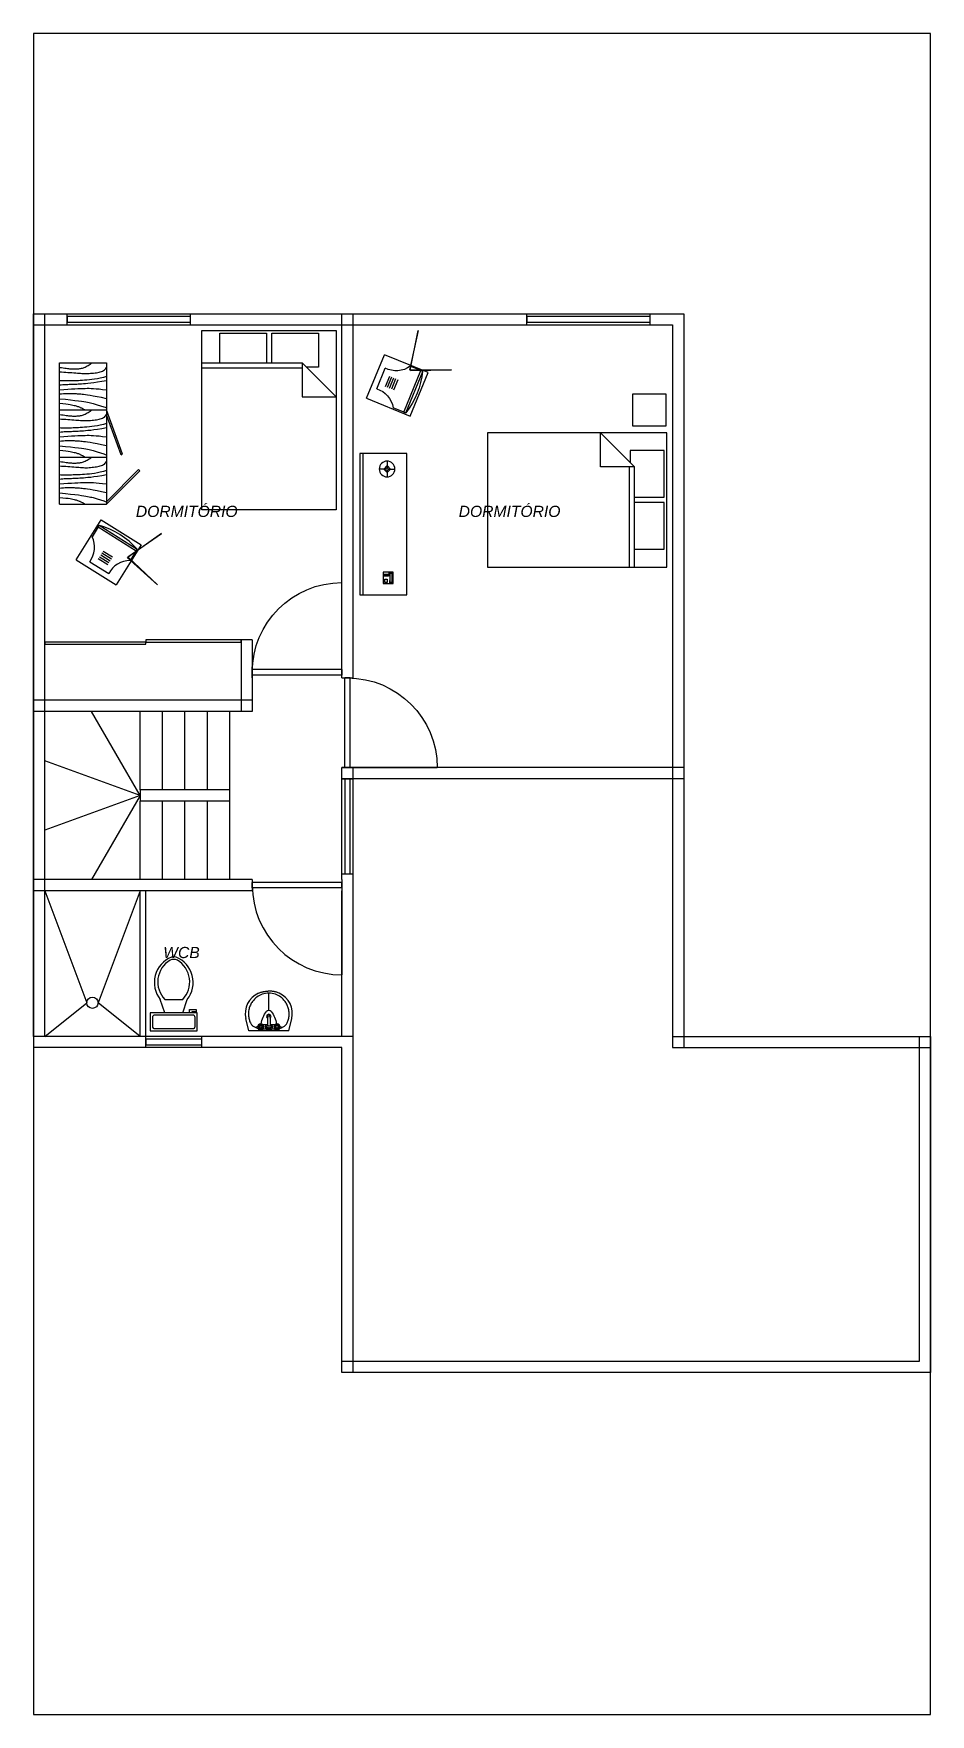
# Model space of a CAD drawing. Header units: millimetres. Extents: x 14669 to 29415, y 2716 to 7684.
# Drawn here: x 14669 to 15469, y 2770 to 4270 of the extents above; entities that cross this region are included whole.
import ezdxf

# ---------------------------------------------------------------- set-up
doc = ezdxf.new("R2010")
doc.units = ezdxf.units.MM
for name, color, linetype in [('escaleras', 2, 'Continuous'), ('linderos', 2, 'Continuous'), ('muebles', 1, 'Continuous'), ('muros_carga', 3, 'Continuous'), ('puertas', 2, 'Continuous'), ('ventanas', 1, 'Continuous')]:
    doc.layers.add(name, color=color, linetype=linetype)
doc.styles.add('CUADRO1', font='ariali.ttf', dxfattribs={"height": 1})

# ---------------------------------------------------------------- blocks, each defined once
blk = doc.blocks.new('tele 20 inch')
at = {"layer": 'muebles'}
for p, q in [((3994.9, 1810.9), (4034.9, 1810.9)), ((3994.9, 1809.1), (3994.9, 1810.9)), ((3994.9, 1809.1), (4034.9, 1809.1)), ((3994.9, 1809.1), (3994.9, 1798.8)), ((4034.9, 1809.1), (4034.9, 1810.9)), ((4034.9, 1809.1), (4034.9, 1798.8)), ((4009.9, 1793.2), (4019.9, 1793.2)), ((4009.9, 1791.2), (4019.9, 1791.2)), ((4009.9, 1789.2), (4019.9, 1789.2)), ((4009.9, 1787.2), (4019.9, 1787.2)), ((4009.9, 1785.2), (4019.9, 1785.2)), ((4004.9, 1778.8), (4024.9, 1778.8))]:
    blk.add_line(p, q, dxfattribs=at)
for centre, radius, start, end in [((4014.9, 1740.8), 72.8, 74.0627, 105.9373), ((3983.5, 1780.6), 21.5, 355.1668, 57.9633), ((4046.3, 1780.6), 21.5, 122.0367, 184.8332)]:
    blk.add_arc(centre, radius, start, end, dxfattribs=at)
blk = doc.blocks.new('Bed - Queen')
at = {"linetype": 'Continuous'}
for p, q in [((0, -80.00003), (0, 0)), ((0, 0), (59.99999, 0)), ((59.99999, 0), (59.99999, -80.00003)), ((7.99999, -1.2), (28.79998, -1.2)), ((7.99999, -14.4), (7.99999, -1.2)), ((28.79998, -1.2), (28.79998, -14.4)), ((31.19999, -1.2), (51.99999, -1.2)), ((31.19999, -14.4), (31.19999, -1.2)), ((51.99999, -1.2), (51.99999, -16.4)), ((0, -14.4), (44.8, -14.4)), ((59.99999, -29.6), (44.8, -14.4)), ((44.8, -14.4), (44.8, -29.6)), ((44.8, -16.8), (0, -16.8)), ((51.99999, -16.4), (46.79936, -16.4)), ((44.8, -29.6), (59.99999, -29.6)), ((59.99999, -80.00003), (0, -80.00003))]:
    blk.add_line(p, q, dxfattribs=at)
blk = doc.blocks.new('puerta 80 cm')
at = {"layer": 'puertas'}
for p, q in [((4020.7, 1310.2), (4020.7, 1390.2)), ((4020.7, 1312.7), (4100.7, 1312.7)), ((4020.7, 1312.7), (4020.7, 1307.7)), ((4020.7, 1307.7), (4100.7, 1307.7)), ((4100.7, 1312.7), (4100.7, 1307.7))]:
    blk.add_line(p, q, dxfattribs=at)
blk.add_arc((4020.7, 1310.2), 80, 0, 90, dxfattribs=at)
at = {"layer": 'ventanas'}
for p, q in [((4020.7, 1305.2), (4020.7, 1315.2)), ((4100.7, 1305.2), (4100.7, 1315.2))]:
    blk.add_line(p, q, dxfattribs=at)
blk = doc.blocks.new('Toilet - top')
for p, q in [((9.5, -6), (9.5, -2)), ((-10, -8.5), (-8, -8.5)), ((-10, -9.5), (-10, -8.5)), ((-7, -9.5), (-10, -9.5)), ((-8, -8.5), (-8, -8)), ((-7, -8), (-7, -9.5)), ((-4, -8), (-6, -14)), ((4, -14), (-4, -14)), ((4, -8), (6, -14))]:
    blk.add_line(p, q)
blk.add_lwpolyline([(10.5, -8), (10.5, 0), (-10.5, 0), (-10.5, -8)], close=True)
for points in [[(-9.5, -2), (-9.5, -6)], [(8.5, -1), (-8.5, -1)], [(-8.5, -7), (8.5, -7)]]:
    blk.add_lwpolyline(points)
for centre, radius, start, end in [((-8.62, -1.88), 0.884, 81.8699, 188.1301), ((-8.62, -6.12), 0.884, 171.8699, 278.1301), ((8.62, -1.88), 0.884, 351.8699, 98.1301), ((8.62, -6.12), 0.884, 261.8699, 8.1301), ((3.52, -21.58), 12.17, 141.46911, 247.97143), ((4.2, -21.82), 11.33, 136.36773, 238.94682), ((-3.52, -21.58), 12.17, 292.02843, 38.53071), ((-4.2, -21.82), 11.33, 301.05301, 43.63209), ((0, -27.88), 4, 245.73182, 294.26817), ((0, -29), 4, 254.86053, 285.13947)]:
    blk.add_arc(centre, radius, start, end)
blk = doc.blocks.new('Faucet - Bathroom top')
for p, q in [((-4.107, 0.125), (-4.375, 0.125)), ((-3.75, 0.4788), (-3.75, 0.75)), ((-3.5, 0.482), (-3.5, 0.75)), ((-3.1461, 0.125), (-2.875, 0.125)), ((3.143, 0.125), (2.875, 0.125)), ((3.5, 0.4788), (3.5, 0.75)), ((3.75, 0.482), (3.75, 0.75)), ((4.1039, 0.125), (4.375, 0.125)), ((-4.1039, -0.125), (-4.375, -0.125)), ((-3.75, -0.4821), (-3.75, -0.75)), ((-3.5, -0.4789), (-3.5, -0.75)), ((-3.143, -0.125), (-2.875, -0.125)), ((-0.5, -0.8639), (-0.5, -4.5)), ((0.5, -4.5), (0.5, -0.8631)), ((3.1461, -0.125), (2.875, -0.125)), ((3.5, -0.4821), (3.5, -0.75)), ((3.75, -0.4789), (3.75, -0.75)), ((4.107, -0.125), (4.375, -0.125))]:
    blk.add_line(p, q)
for centre, radius in [((-3.625, 0), 1.375), ((-4.625, 0), 0.2795), ((-3.625, 0), 0.5), ((-3.625, 1), 0.2795), ((-2.625, 0), 0.2795), ((0, 0), 0.5), ((3.625, 0), 1.375), ((2.625, 0), 0.2795), ((3.625, 0), 0.5), ((3.625, 1), 0.2795), ((4.625, 0), 0.2795), ((-3.625, -1), 0.2795), ((3.625, -1), 0.2795)]:
    blk.add_circle(centre, radius)
for centre, radius, start, end in [((-3.625, 0), 1, 105.2407, 164.2093), ((-3.625, 0), 1, 16.44125, 74.07887), ((0, 0), 1.5, 289.6514, 250.3603), ((0, 0), 1, 300.3431, 239.7554), ((3.625, 0), 1, 106.12, 164.0884), ((3.625, 0), 1, 16.23422, 73.90469), ((-3.625, 0), 1, 196.2342, 253.9047), ((-3.625, 0), 1, 286.12, 344.0884), ((0, -4.5), 0.5, 180, 0), ((3.625, 0), 1, 196.4413, 254.0789), ((3.625, 0), 1, 285.2407, 344.2093)]:
    blk.add_arc(centre, radius, start, end)
blk = doc.blocks.new('Lavabo 35 x 35 cm')
at = {"layer": 'muebles'}
for p, q in [((4127.7, 1458.9), (4125.1, 1469.8)), ((4163.4, 1458.9), (4127.7, 1458.9)), ((4135.6, 1462.9), (4133.6, 1461.9)), ((4155.5, 1462.9), (4157.4, 1461.9)), ((4163.4, 1458.9), (4166, 1469.8))]:
    blk.add_line(p, q, dxfattribs=at)
for points in [[(4134.8, 1488.9), (4134, 1488.3), (4133.3, 1487.7), (4132.7, 1487.1), (4132.7, 1487.1), (4132.1, 1486.4), (4131.5, 1485.7), (4130.9, 1485), (4130.4, 1484.2), (4129.9, 1483.5), (4129.5, 1482.7), (4129.1, 1481.9), (4128.7, 1481), (4128.7, 1481), (4128.4, 1480.2), (4128.1, 1479.3), (4127.9, 1478.4), (4127.7, 1477.5), (4127.5, 1476.6), (4127.4, 1475.6), (4127.4, 1474.7), (4127.4, 1473.8), (4127.4, 1473.8), (4127.4, 1472.8), (4127.5, 1471.9), (4127.6, 1471), (4127.7, 1470.1), (4127.9, 1469.2), (4128.2, 1468.3), (4128.4, 1467.5), (4128.7, 1466.8), (4128.7, 1466.8), (4129.1, 1466.1), (4129.4, 1465.5), (4129.8, 1464.9), (4130.2, 1464.4), (4130.6, 1463.9), (4131.1, 1463.4), (4131.6, 1463), (4132.1, 1462.7), (4132.1, 1462.7), (4132.7, 1462.4), (4133.2, 1462.1), (4133.8, 1461.8), (4134.4, 1461.6), (4135, 1461.4), (4135.5, 1461.3), (4135.8, 1461.2)], [(4136.4, 1492.6), (4137.2, 1492.9), (4137.9, 1493.1), (4138.5, 1493.3), (4139, 1493.5), (4139.5, 1493.6), (4140, 1493.7), (4140.4, 1493.8), (4140.8, 1493.9), (4141.3, 1494), (4141.7, 1494), (4142.2, 1494.1), (4142.7, 1494.2), (4143.3, 1494.2), (4144, 1494.3), (4144.7, 1494.4), (4145.5, 1494.5)], [(4154.6, 1492.6), (4153.9, 1492.9), (4153.2, 1493.1), (4152.6, 1493.3), (4152, 1493.5), (4151.5, 1493.6), (4151.1, 1493.7), (4150.6, 1493.8), (4150.2, 1493.9), (4149.8, 1494), (4149.3, 1494), (4148.8, 1494.1), (4148.3, 1494.2), (4147.7, 1494.2), (4147.1, 1494.3), (4146.3, 1494.4), (4145.5, 1494.5)], [(4145.5, 1477.1), (4145.5, 1481.9), (4145.5, 1486.8), (4145.5, 1492.6)], [(4155.3, 1461.2), (4155.4, 1461.3), (4156, 1461.4), (4156.7, 1461.6), (4157.2, 1461.8), (4157.8, 1462.1), (4158.4, 1462.4), (4158.9, 1462.7), (4158.9, 1462.7), (4159.4, 1463), (4159.9, 1463.4), (4160.4, 1463.9), (4160.8, 1464.4), (4161.2, 1464.9), (4161.6, 1465.5), (4162, 1466.1), (4162.3, 1466.8), (4162.3, 1466.8), (4162.6, 1467.5), (4162.9, 1468.3), (4163.1, 1469.2), (4163.3, 1470.1), (4163.5, 1471), (4163.6, 1471.9), (4163.6, 1472.8), (4163.7, 1473.8), (4163.7, 1473.8), (4163.7, 1474.7), (4163.6, 1475.6), (4163.5, 1476.6), (4163.3, 1477.5), (4163.1, 1478.4), (4162.9, 1479.3), (4162.6, 1480.2), (4162.3, 1481), (4162.3, 1481), (4161.9, 1481.9), (4161.5, 1482.7), (4161.1, 1483.5), (4160.6, 1484.2), (4160.1, 1485), (4159.6, 1485.7), (4159, 1486.4), (4158.4, 1487.1), (4158.4, 1487.1), (4157.7, 1487.7), (4157, 1488.3), (4156.3, 1488.9)], [(4143.3, 1464.3), (4140.3, 1464.3)], [(4140.6, 1460.8), (4140.9, 1460.8), (4140.9, 1460.8), (4141.4, 1460.8), (4142, 1460.8), (4142.6, 1460.8), (4143, 1460.8)], [(4150.9, 1464.3), (4147.9, 1464.3)], [(4148.1, 1460.8), (4148.5, 1460.8), (4149, 1460.8), (4149.5, 1460.8), (4149.5, 1460.8), (4150.1, 1460.8), (4150.6, 1460.8)]]:
    blk.add_lwpolyline(points, dxfattribs=at)
for points in [[(4156.3, 1488.9, 0.090524), (4151.4, 1491.6, 0.082757), (4145.5, 1492.6, 0.082757), (4139.6, 1491.6, 0.090524), (4134.8, 1488.9)], [(4138.6, 1465.1, -0.050926), (4138.7, 1465.3, -0.133789), (4143.5, 1476.1)], [(4147.6, 1476.1, -0.133789), (4152.4, 1465.3, -0.05536), (4152.4, 1465.1, -0.05536)]]:
    blk.add_lwpolyline(points, format="xyb", dxfattribs=at)
for centre, radius, start, end in [((4144.3, 1474.4), 19.8, 113.6006, 193.5007), ((4146.7, 1474.4), 19.8, 346.4993, 66.3994), ((4145.5, 1474.4), 2.62, 39.2954, 140.7046), ((4145.5, 1471.7), 1.96, 302.5277, 241.1634), ((4145.5, 1471.7), 1.37, 320.1882, 226.5034)]:
    blk.add_arc(centre, radius, start, end, dxfattribs=at)
at = {"layer": 'muebles', "xscale": -2, "yscale": 2, "zscale": 2, "rotation": 180}
blk.add_blockref('Faucet - Bathroom top', (4145.6, 1462.4), dxfattribs=at)
blk = doc.blocks.new('Phone - Desk')
at = {"linetype": 'Continuous'}
for p, q in [((-4.5, -5), (-4.5, 5)), ((-4.5, 5), (4.5, 5)), ((-4, 4.5), (-4, 2)), ((-4, 2), (-3.25, 2)), ((-3.75, 4.5), (-3.75, 2.25)), ((-1.25, 4.5), (-3.75, 4.5)), ((-3.75, 2.25), (-3.25, 2.25)), ((-3.25, 4), (-3.25, -4)), ((-3.25, 4), (-1.75, 4)), ((-1.75, -4), (-1.75, 4)), ((-1.75, 2.25), (-1.25, 2.25)), ((-1.75, 2), (-1, 2)), ((-1.25, 2.25), (-1.25, 4.5)), ((-1, 2), (-1, 4.5)), ((4, 3.5), (-0.5, 3.5)), ((-0.5, 3.5), (-0.5, 1.5)), ((-0.5, 2.5), (4, 2.5)), ((-0.5, 1.5), (4, 1.5)), ((4, 1.5), (4, 3.5)), ((4.5, 5), (4.5, -5)), ((4.5, -5), (-4.5, -5)), ((-3.75, -2.25), (-3.25, -2.25)), ((-3.75, -4.5), (-3.75, -2.25)), ((-1.25, -4.5), (-3.75, -4.5)), ((-3.25, -4), (-1.75, -4)), ((-1.75, -2.25), (-1.25, -2.25)), ((-1.25, -2.25), (-1.25, -4.5)), ((2.75, -1), (0.75, -1)), ((0.75, -1), (0.75, -4)), ((0.75, -4), (2.75, -4)), ((2.75, -4), (2.75, -1))]:
    blk.add_line(p, q, dxfattribs=at)
blk = doc.blocks.new('ventana 110 cm planta')
at = {"layer": 'ventanas'}
for p, q in [((4008.1, 1900.8), (4008.1, 1910.8)), ((4118.1, 1900.8), (4118.1, 1910.8))]:
    blk.add_line(p, q, dxfattribs=at)
blk.add_lwpolyline([(4008.1, 1903.3), (4118.1, 1903.3), (4118.1, 1908.3), (4008.1, 1908.3)], close=True, dxfattribs=at)
blk = doc.blocks.new('ropero')
at = {"layer": 'muebles', "linetype": 'Continuous'}
for p, q in [((3979.7, 1950.2), (4021.7, 1950.2)), ((3979.7, 1908.2), (4021.7, 1908.2)), ((3979.7, 1866.2), (4021.7, 1866.2))]:
    blk.add_line(p, q, dxfattribs=at)
at = {"layer": 'muebles'}
for p, q in [((4036, 1910.7), (4021.7, 1950.2)), ((4034.6, 1910.2), (4021.7, 1945.8)), ((4034.6, 1910.2), (4036, 1910.7)), ((4021.7, 1868.3), (4050.3, 1897)), ((4021.7, 1866.2), (4051.4, 1895.9)), ((4050.3, 1897), (4051.4, 1895.9))]:
    blk.add_line(p, q, dxfattribs=at)
at = {"layer": 'muebles', "linetype": 'Continuous'}
for points in [[(3979.7, 1950.2), (3979.7, 1992.2), (4021.7, 1992.2), (4021.7, 1950.2)], [(3979.7, 1988.2), (3981.4, 1988), (3982.9, 1987.8), (3984.3, 1987.6), (3985.6, 1987.4), (3986.7, 1987.3), (3987.7, 1987.1), (3988.7, 1987), (3989.6, 1986.9), (3990.5, 1986.9), (3991.3, 1986.8), (3992.2, 1986.8), (3993, 1986.8), (3993.8, 1986.8), (3994.6, 1986.8), (3995.3, 1986.9), (3996.1, 1986.9), (3996.9, 1987), (3997.7, 1987.1), (3998.5, 1987.2), (3999.3, 1987.4), (4000.1, 1987.6), (4001, 1987.9), (4001.8, 1988.2), (4002.7, 1988.5), (4003.6, 1989), (4004.5, 1989.5), (4005.3, 1990), (4006.2, 1990.5), (4006.9, 1991), (4007.6, 1991.4), (4008.2, 1991.9), (4008.6, 1992.2)], [(3979.7, 1984.2), (3981.5, 1984.1), (3983.4, 1984), (3985.2, 1983.9), (3987.1, 1983.7), (3988.9, 1983.6), (3990.7, 1983.5), (3992.4, 1983.3), (3994.1, 1983.2), (3995.6, 1983.1), (3997, 1983), (3998.4, 1982.9), (3999.7, 1982.8), (4001, 1982.8), (4002.2, 1982.7), (4003.5, 1982.7), (4004.8, 1982.7), (4006.1, 1982.8), (4007.4, 1982.9), (4008.7, 1983), (4010.1, 1983.1), (4011.4, 1983.3), (4012.6, 1983.4), (4013.9, 1983.7), (4015, 1983.9), (4016.1, 1984.2), (4017.1, 1984.6), (4018.1, 1984.9), (4019, 1985.4), (4019.7, 1985.9), (4020.5, 1986.6), (4021.1, 1987.3), (4021.7, 1988.2)], [(4021.7, 1980.2), (4018.9, 1979.3), (4016.1, 1978.6), (4013.5, 1978.1), (4011, 1977.6), (4008.6, 1977.3), (4006.3, 1977), (4004.1, 1976.8), (4002, 1976.7), (4000.1, 1976.5), (3998.2, 1976.4), (3996.5, 1976.3), (3994.9, 1976.3), (3993.3, 1976.2), (3991.9, 1976.2), (3990.5, 1976.1), (3989.1, 1976.1), (3987.9, 1976.1), (3986.6, 1976.1), (3985.5, 1976.1), (3984.3, 1976.1), (3983.1, 1976.1), (3982, 1976.1), (3980.9, 1976.1), (3979.7, 1976.2)], [(4021.7, 1976.2), (4017.4, 1975.5), (4013.6, 1974.9), (4010.3, 1974.4), (4007.5, 1974), (4005.1, 1973.8), (4002.9, 1973.6), (4001.1, 1973.4), (3999.4, 1973.3), (3997.9, 1973.2), (3996.4, 1973.1), (3995.1, 1973), (3993.8, 1973), (3992.7, 1972.9), (3991.5, 1972.9), (3990.4, 1972.8), (3989.3, 1972.8), (3988.3, 1972.8), (3987.2, 1972.7), (3986.1, 1972.7), (3984.9, 1972.6), (3983.7, 1972.6), (3982.5, 1972.5), (3981.1, 1972.4), (3979.7, 1972.2)], [(3979.7, 1968.2), (3983.6, 1968.5), (3987.2, 1968.8), (3990.4, 1969), (3993.3, 1969.2), (3995.9, 1969.3), (3998.3, 1969.4), (4000.5, 1969.5), (4002.5, 1969.5), (4004.4, 1969.6), (4006.2, 1969.6), (4008, 1969.5), (4010.1, 1969.4), (4012.4, 1969.2), (4015, 1969), (4018.1, 1968.6), (4021.7, 1968.2)], [(4021.7, 1960.2), (4017.1, 1961.2), (4013.2, 1962), (4009.8, 1962.6), (4007, 1963.1), (4004.7, 1963.5), (4002.8, 1963.7), (4001.1, 1963.9), (3999.8, 1964.1), (3998.6, 1964.2), (3997.6, 1964.3), (3996.6, 1964.4), (3995.7, 1964.4), (3994.9, 1964.5), (3994, 1964.5), (3993, 1964.6), (3991.9, 1964.6), (3990.7, 1964.6), (3989.4, 1964.6), (3987.9, 1964.6), (3986.4, 1964.6), (3984.8, 1964.6), (3983.1, 1964.5), (3981.4, 1964.4), (3979.7, 1964.2)], [(3979.7, 1960.2), (3985.1, 1959.7), (3989.6, 1959.2), (3993.4, 1958.7), (3996.6, 1958.4), (3999.2, 1958), (4001.3, 1957.7), (4003.1, 1957.4), (4004.7, 1957.1), (4006.1, 1956.8), (4007.3, 1956.5), (4008.5, 1956.3), (4009.6, 1956), (4010.6, 1955.7), (4011.5, 1955.5), (4012.5, 1955.2), (4013.4, 1954.9), (4014.3, 1954.6), (4015.3, 1954.3), (4016.2, 1954), (4017.2, 1953.7), (4018.2, 1953.3), (4019.3, 1953), (4020.5, 1952.6), (4021.7, 1952.2)], [(3979.7, 1956.2), (3982.7, 1955.9), (3985.2, 1955.6), (3987.3, 1955.4), (3989.1, 1955.1), (3990.5, 1954.8), (3991.7, 1954.6), (3992.7, 1954.3), (3993.6, 1954.1), (3994.4, 1953.9), (3995.1, 1953.6), (3995.8, 1953.4), (3996.5, 1953.2), (3997.1, 1952.9), (3997.7, 1952.7), (3998.2, 1952.5), (3998.8, 1952.2), (3999.3, 1952), (3999.8, 1951.7), (4000.3, 1951.5), (4000.7, 1951.2), (4001.2, 1951), (4001.6, 1950.7), (4001.9, 1950.5), (4002.3, 1950.2)], [(3979.7, 1908.2), (3979.7, 1950.2), (4021.7, 1950.2), (4021.7, 1908.2)], [(3979.7, 1946.2), (3981.4, 1946), (3982.9, 1945.8), (3984.3, 1945.6), (3985.6, 1945.4), (3986.7, 1945.3), (3987.7, 1945.1), (3988.7, 1945), (3989.6, 1944.9), (3990.5, 1944.9), (3991.3, 1944.8), (3992.2, 1944.8), (3993, 1944.8), (3993.8, 1944.8), (3994.6, 1944.8), (3995.3, 1944.9), (3996.1, 1944.9), (3996.9, 1945), (3997.7, 1945.1), (3998.5, 1945.2), (3999.3, 1945.4), (4000.1, 1945.6), (4001, 1945.9), (4001.8, 1946.2), (4002.7, 1946.5), (4003.6, 1947), (4004.5, 1947.5), (4005.3, 1948), (4006.2, 1948.5), (4006.9, 1949), (4007.6, 1949.4), (4008.2, 1949.9), (4008.6, 1950.2)], [(3979.7, 1942.2), (3981.5, 1942.1), (3983.4, 1942), (3985.2, 1941.9), (3987.1, 1941.7), (3988.9, 1941.6), (3990.7, 1941.5), (3992.4, 1941.3), (3994.1, 1941.2), (3995.6, 1941.1), (3997, 1941), (3998.4, 1940.9), (3999.7, 1940.8), (4001, 1940.8), (4002.2, 1940.7), (4003.5, 1940.7), (4004.8, 1940.7), (4006.1, 1940.8), (4007.4, 1940.9), (4008.7, 1941), (4010.1, 1941.1), (4011.4, 1941.3), (4012.6, 1941.4), (4013.9, 1941.7), (4015, 1941.9), (4016.1, 1942.2), (4017.1, 1942.6), (4018.1, 1942.9), (4019, 1943.4), (4019.7, 1943.9), (4020.5, 1944.6), (4021.1, 1945.3), (4021.7, 1946.2)], [(4021.7, 1938.2), (4018.9, 1937.3), (4016.1, 1936.6), (4013.5, 1936.1), (4011, 1935.6), (4008.6, 1935.3), (4006.3, 1935), (4004.1, 1934.8), (4002, 1934.7), (4000.1, 1934.5), (3998.2, 1934.4), (3996.5, 1934.3), (3994.9, 1934.3), (3993.3, 1934.2), (3991.9, 1934.2), (3990.5, 1934.1), (3989.1, 1934.1), (3987.9, 1934.1), (3986.6, 1934.1), (3985.5, 1934.1), (3984.3, 1934.1), (3983.1, 1934.1), (3982, 1934.1), (3980.9, 1934.1), (3979.7, 1934.2)], [(4021.7, 1934.2), (4017.4, 1933.5), (4013.6, 1932.9), (4010.3, 1932.4), (4007.5, 1932), (4005.1, 1931.8), (4002.9, 1931.6), (4001.1, 1931.4), (3999.4, 1931.3), (3997.9, 1931.2), (3996.4, 1931.1), (3995.1, 1931), (3993.8, 1931), (3992.7, 1930.9), (3991.5, 1930.9), (3990.4, 1930.8), (3989.3, 1930.8), (3988.3, 1930.8), (3987.2, 1930.7), (3986.1, 1930.7), (3984.9, 1930.6), (3983.7, 1930.6), (3982.5, 1930.5), (3981.1, 1930.4), (3979.7, 1930.2)], [(3979.7, 1926.2), (3983.6, 1926.5), (3987.2, 1926.8), (3990.4, 1927), (3993.3, 1927.2), (3995.9, 1927.3), (3998.3, 1927.4), (4000.5, 1927.5), (4002.5, 1927.5), (4004.4, 1927.6), (4006.2, 1927.6), (4008, 1927.5), (4010.1, 1927.4), (4012.4, 1927.2), (4015, 1927), (4018.1, 1926.6), (4021.7, 1926.2)], [(4021.7, 1918.2), (4017.1, 1919.2), (4013.2, 1920), (4009.8, 1920.6), (4007, 1921.1), (4004.7, 1921.5), (4002.8, 1921.7), (4001.1, 1921.9), (3999.8, 1922.1), (3998.6, 1922.2), (3997.6, 1922.3), (3996.6, 1922.4), (3995.7, 1922.4), (3994.9, 1922.5), (3994, 1922.5), (3993, 1922.6), (3991.9, 1922.6), (3990.7, 1922.6), (3989.4, 1922.6), (3987.9, 1922.6), (3986.4, 1922.6), (3984.8, 1922.6), (3983.1, 1922.5), (3981.4, 1922.4), (3979.7, 1922.2)], [(3979.7, 1918.2), (3985.1, 1917.7), (3989.6, 1917.2), (3993.4, 1916.7), (3996.6, 1916.4), (3999.2, 1916), (4001.3, 1915.7), (4003.1, 1915.4), (4004.7, 1915.1), (4006.1, 1914.8), (4007.3, 1914.5), (4008.5, 1914.3), (4009.6, 1914), (4010.6, 1913.7), (4011.5, 1913.5), (4012.5, 1913.2), (4013.4, 1912.9), (4014.3, 1912.6), (4015.3, 1912.3), (4016.2, 1912), (4017.2, 1911.7), (4018.2, 1911.3), (4019.3, 1911), (4020.5, 1910.6), (4021.7, 1910.2)], [(3979.7, 1914.2), (3982.7, 1913.9), (3985.2, 1913.6), (3987.3, 1913.4), (3989.1, 1913.1), (3990.5, 1912.8), (3991.7, 1912.6), (3992.7, 1912.3), (3993.6, 1912.1), (3994.4, 1911.9), (3995.1, 1911.6), (3995.8, 1911.4), (3996.5, 1911.2), (3997.1, 1910.9), (3997.7, 1910.7), (3998.2, 1910.5), (3998.8, 1910.2), (3999.3, 1910), (3999.8, 1909.7), (4000.3, 1909.5), (4000.7, 1909.2), (4001.2, 1909), (4001.6, 1908.7), (4001.9, 1908.5), (4002.3, 1908.2)], [(3979.7, 1866.2), (3979.7, 1908.2), (4021.7, 1908.2), (4021.7, 1866.2)], [(3979.7, 1904.2), (3981.4, 1904), (3982.9, 1903.8), (3984.3, 1903.6), (3985.6, 1903.4), (3986.7, 1903.3), (3987.7, 1903.1), (3988.7, 1903), (3989.6, 1902.9), (3990.5, 1902.9), (3991.3, 1902.8), (3992.2, 1902.8), (3993, 1902.8), (3993.8, 1902.8), (3994.6, 1902.8), (3995.3, 1902.9), (3996.1, 1902.9), (3996.9, 1903), (3997.7, 1903.1), (3998.5, 1903.2), (3999.3, 1903.4), (4000.1, 1903.6), (4001, 1903.9), (4001.8, 1904.2), (4002.7, 1904.5), (4003.6, 1905), (4004.5, 1905.5), (4005.3, 1906), (4006.2, 1906.5), (4006.9, 1907), (4007.6, 1907.4), (4008.2, 1907.9), (4008.6, 1908.2)], [(3979.7, 1900.2), (3981.5, 1900.1), (3983.4, 1900), (3985.2, 1899.9), (3987.1, 1899.7), (3988.9, 1899.6), (3990.7, 1899.5), (3992.4, 1899.3), (3994.1, 1899.2), (3995.6, 1899.1), (3997, 1899), (3998.4, 1898.9), (3999.7, 1898.8), (4001, 1898.8), (4002.2, 1898.7), (4003.5, 1898.7), (4004.8, 1898.7), (4006.1, 1898.8), (4007.4, 1898.9), (4008.7, 1899), (4010.1, 1899.1), (4011.4, 1899.3), (4012.6, 1899.4), (4013.9, 1899.7), (4015, 1899.9), (4016.1, 1900.2), (4017.1, 1900.6), (4018.1, 1900.9), (4019, 1901.4), (4019.7, 1901.9), (4020.5, 1902.6), (4021.1, 1903.3), (4021.7, 1904.2)], [(4021.7, 1896.2), (4018.9, 1895.3), (4016.1, 1894.6), (4013.5, 1894.1), (4011, 1893.6), (4008.6, 1893.3), (4006.3, 1893), (4004.1, 1892.8), (4002, 1892.7), (4000.1, 1892.5), (3998.2, 1892.4), (3996.5, 1892.3), (3994.9, 1892.3), (3993.3, 1892.2), (3991.9, 1892.2), (3990.5, 1892.1), (3989.1, 1892.1), (3987.9, 1892.1), (3986.6, 1892.1), (3985.5, 1892.1), (3984.3, 1892.1), (3983.1, 1892.1), (3982, 1892.1), (3980.9, 1892.1), (3979.7, 1892.2)], [(4021.7, 1892.2), (4017.4, 1891.5), (4013.6, 1890.9), (4010.3, 1890.4), (4007.5, 1890), (4005.1, 1889.8), (4002.9, 1889.6), (4001.1, 1889.4), (3999.4, 1889.3), (3997.9, 1889.2), (3996.4, 1889.1), (3995.1, 1889), (3993.8, 1889), (3992.7, 1888.9), (3991.5, 1888.9), (3990.4, 1888.8), (3989.3, 1888.8), (3988.3, 1888.8), (3987.2, 1888.7), (3986.1, 1888.7), (3984.9, 1888.6), (3983.7, 1888.6), (3982.5, 1888.5), (3981.1, 1888.4), (3979.7, 1888.2)], [(3979.7, 1884.2), (3983.6, 1884.5), (3987.2, 1884.8), (3990.4, 1885), (3993.3, 1885.2), (3995.9, 1885.3), (3998.3, 1885.4), (4000.5, 1885.5), (4002.5, 1885.5), (4004.4, 1885.6), (4006.2, 1885.6), (4008, 1885.5), (4010.1, 1885.4), (4012.4, 1885.2), (4015, 1885), (4018.1, 1884.6), (4021.7, 1884.2)], [(4021.7, 1876.2), (4017.1, 1877.2), (4013.2, 1878), (4009.8, 1878.6), (4007, 1879.1), (4004.7, 1879.5), (4002.8, 1879.7), (4001.1, 1879.9), (3999.8, 1880.1), (3998.6, 1880.2), (3997.6, 1880.3), (3996.6, 1880.4), (3995.7, 1880.4), (3994.9, 1880.5), (3994, 1880.5), (3993, 1880.6), (3991.9, 1880.6), (3990.7, 1880.6), (3989.4, 1880.6), (3987.9, 1880.6), (3986.4, 1880.6), (3984.8, 1880.6), (3983.1, 1880.5), (3981.4, 1880.4), (3979.7, 1880.2)], [(3979.7, 1876.2), (3985.1, 1875.7), (3989.6, 1875.2), (3993.4, 1874.7), (3996.6, 1874.4), (3999.2, 1874), (4001.3, 1873.7), (4003.1, 1873.4), (4004.7, 1873.1), (4006.1, 1872.8), (4007.3, 1872.5), (4008.5, 1872.3), (4009.6, 1872), (4010.6, 1871.7), (4011.5, 1871.5), (4012.5, 1871.2), (4013.4, 1870.9), (4014.3, 1870.6), (4015.3, 1870.3), (4016.2, 1870), (4017.2, 1869.7), (4018.2, 1869.3), (4019.3, 1869), (4020.5, 1868.6), (4021.7, 1868.2)], [(3979.7, 1872.2), (3982.7, 1871.9), (3985.2, 1871.6), (3987.3, 1871.4), (3989.1, 1871.1), (3990.5, 1870.8), (3991.7, 1870.6), (3992.7, 1870.3), (3993.6, 1870.1), (3994.4, 1869.9), (3995.1, 1869.6), (3995.8, 1869.4), (3996.5, 1869.2), (3997.1, 1868.9), (3997.7, 1868.7), (3998.2, 1868.5), (3998.8, 1868.2), (3999.3, 1868), (3999.8, 1867.7), (4000.3, 1867.5), (4000.7, 1867.2), (4001.2, 1867), (4001.6, 1866.7), (4001.9, 1866.5), (4002.3, 1866.2)]]:
    blk.add_lwpolyline(points, dxfattribs=at)
blk = doc.blocks.new('Lamp - Table')
at = {"linetype": 'Continuous'}
for p, q in [((-1, 0), (-7, 0)), ((0, 3), (-3, 0)), ((-3, 0), (0, -3)), ((0, 7), (0, 1)), ((3, 0), (0, 3)), ((0, -3), (3, 0)), ((1, 0), (7, 0)), ((0, -1), (0, -7))]:
    blk.add_line(p, q, dxfattribs=at)
for radius in [7, 1]:
    blk.add_circle((0, 0), radius, dxfattribs=at)

msp = doc.modelspace()

# ---------------------------------------------------------------- linework, layer by layer
at = {"layer": 'escaleras'}
for p, q in [((14764.1, 3589.7), (14720.8, 3664.7)), ((14764.1, 3594.7), (14764.1, 3664.7)), ((14784.1, 3594.7), (14784.1, 3664.7)), ((14804.1, 3594.7), (14804.1, 3664.7)), ((14824.1, 3594.7), (14824.1, 3664.7)), ((14844.1, 3594.7), (14844.1, 3664.7)), ((14764.1, 3589.7), (14679.1, 3620.6)), ((14764.1, 3589.7), (14679.1, 3558.7)), ((14764.1, 3589.7), (14720.8, 3514.7)), ((14764.1, 3514.7), (14764.1, 3584.7)), ((14784.1, 3514.7), (14784.1, 3584.7)), ((14804.1, 3514.7), (14804.1, 3584.7)), ((14824.1, 3514.7), (14824.1, 3584.7)), ((14844.1, 3514.7), (14844.1, 3584.7))]:
    msp.add_line(p, q, dxfattribs=at)
at = {"layer": 'linderos'}
msp.add_lwpolyline([(14669.1, 2769.7), (15469.1, 2769.7), (15469.1, 4269.7), (14669.1, 4269.7)], close=True, dxfattribs=at)
at = {"layer": 'muebles'}
for p, q in [((15012.2, 4004.7), (15004.4, 3969.2)), ((15005.1, 3969.4), (15012.2, 4004.7)), ((15041.8, 3969.7), (15005.1, 3969.4)), ((15005.3, 3969), (15041.8, 3969.7)), ((14963.1, 3768.8), (14963.1, 3894.8)), ((14753.2, 3802.7), (14783.2, 3823.5)), ((14783.2, 3823.5), (14753.3, 3802.3)), ((14779.6, 3777.8), (14752.6, 3802)), ((14753.3, 3802.3), (14779.6, 3777.8)), ((14679.1, 3504.7), (14716.6, 3404.7)), ((14764.1, 3504.7), (14726.6, 3404.7)), ((14764.1, 3374.7), (14764.1, 3504.7)), ((14769.1, 3374.7), (14769.1, 3504.7)), ((14679.1, 3374.7), (14716.6, 3404.7)), ((14764.1, 3374.7), (14726.6, 3404.7))]:
    msp.add_line(p, q, dxfattribs=at)
at = {"layer": 'muebles', "linetype": 'Continuous'}
for p, q in [((14966.2, 3944.2), (14982.1, 3983.1)), ((14707, 3800.1), (14742.6, 3777.8))]:
    msp.add_line(p, q, dxfattribs=at)
for points in [[(14966.2, 3944.2), (15005.1, 3928.3), (15021, 3967.2), (14982.1, 3983.1)], [(14707, 3800.1), (14729.3, 3835.7), (14764.9, 3813.4), (14742.6, 3777.8)]]:
    msp.add_lwpolyline(points, dxfattribs=at)
at = {"layer": 'muebles'}
for points in [[(15233.4, 3919.5), (15233.4, 3947.8), (15203.3, 3947.8), (15203.3, 3919.5)], [(15002.1, 3894.8), (14960.1, 3894.8), (14960.1, 3768.8), (15002.1, 3768.8)], [(14679.1, 3724.7), (14769.1, 3724.7), (14769.1, 3726.7), (14679.1, 3726.7)], [(14769.1, 3726.7), (14854.1, 3726.7), (14854.1, 3728.7), (14769.1, 3728.7)]]:
    msp.add_lwpolyline(points, close=True, dxfattribs=at)
msp.add_circle((14721.6, 3404.7), 5, dxfattribs=at)
at = {"layer": 'muros_carga'}
for p, q in [((14669.1, 3374.7), (14669.1, 4019.7)), ((14669.1, 4019.7), (15249.1, 4019.7)), ((14669.1, 4009.7), (15239.1, 4009.7)), ((14679.1, 3374.7), (14679.1, 4019.7)), ((14944.1, 3694.7), (14944.1, 4019.7)), ((14954.1, 3694.7), (14954.1, 4019.7)), ((15239.1, 4009.7), (15239.1, 3364.7)), ((15249.1, 4019.7), (15249.1, 3364.7)), ((14854.1, 3728.7), (14854.1, 3664.7)), ((14864.1, 3728.7), (14854.1, 3728.7)), ((14864.1, 3728.7), (14864.1, 3664.7)), ((14864.1, 3674.7), (14669.1, 3674.7)), ((14864.1, 3664.7), (14669.1, 3664.7)), ((15249.1, 3614.7), (14944.1, 3614.7)), ((14944.1, 3514.7), (14944.1, 3614.7)), ((15249.1, 3604.7), (14944.1, 3604.7)), ((14954.1, 3514.7), (14954.1, 3614.7)), ((14764.1, 3594.7), (14764.1, 3584.7)), ((14844.1, 3594.7), (14764.1, 3594.7)), ((14844.1, 3584.7), (14844.1, 3594.7)), ((14844.1, 3584.7), (14764.1, 3584.7)), ((14864.1, 3514.7), (14669.1, 3514.7)), ((14954.1, 3374.7), (14954.1, 3514.7)), ((14864.1, 3504.7), (14669.1, 3504.7)), ((14944.1, 3374.7), (14944.1, 3504.7)), ((14954.1, 3374.7), (14669.1, 3374.7)), ((14944.1, 3364.7), (14669.1, 3364.7)), ((14944.1, 3074.7), (14944.1, 3364.7)), ((14954.1, 3074.7), (14954.1, 3374.7)), ((15239.1, 3374.7), (15469.1, 3374.7)), ((15239.1, 3364.7), (15469.1, 3364.7)), ((15459.1, 3374.7), (15459.1, 3084.7)), ((15469.1, 3374.7), (15469.1, 3074.7)), ((15459.1, 3084.7), (14944.1, 3084.7)), ((15469.1, 3074.7), (14944.1, 3074.7))]:
    msp.add_line(p, q, dxfattribs=at)
at = {"layer": 'ventanas'}
for p, q in [((14944.1, 3604.7), (14954.1, 3604.7)), ((14944.1, 3519.7), (14954.1, 3519.7)), ((14769.1, 3364.7), (14769.1, 3374.7)), ((14819.1, 3364.7), (14819.1, 3374.7))]:
    msp.add_line(p, q, dxfattribs=at)
for points in [[(14946.6, 3519.7), (14951.6, 3519.7), (14951.6, 3604.7), (14946.6, 3604.7)], [(14769.1, 3367.2), (14819.1, 3367.2), (14819.1, 3372.2), (14769.1, 3372.2)]]:
    msp.add_lwpolyline(points, close=True, dxfattribs=at)

# ---------------------------------------------------------------- block references
at = {"layer": 'muebles', "xscale": 2, "yscale": 2, "zscale": 2}
msp.add_blockref('Bed - Queen', (14819.1, 4004.7), dxfattribs=at)
at = {"layer": 'muebles'}
for name, p in [('ropero', (10712.5, 1983.6)), ('Lavabo 35 x 35 cm', (10733.4, 1920.8))]:
    msp.add_blockref(name, p, dxfattribs=at)
at = {"layer": 'muebles', "xscale": -1, "rotation": 247.7677376618375}
msp.add_blockref('tele 20 inch', (11813.3, 918.5), dxfattribs=at)
at = {"layer": 'muebles', "yscale": 2, "zscale": 2}
for name, p, xscale, rotation in [('Bed - Queen', (15234, 3793.5), -2, 270), ('Toilet - top', (14794.1, 3379.7), 2, 180)]:
    msp.add_blockref(name, p, dxfattribs=dict(at, xscale=xscale, rotation=rotation))
at = {"layer": 'muebles', "xscale": -1}
for name, p in [('Lamp - Table', (14984.4, 3881.1)), ('Phone - Desk', (14985.3, 3783.9))]:
    msp.add_blockref(name, p, dxfattribs=at)
at = {"layer": 'muebles', "rotation": 328.008315469733}
msp.add_blockref('tele 20 inch', (10380.1, 4411.5), dxfattribs=at)
at = {"layer": 'ventanas'}
for p in [(10691, 2108.8), (11101, 2108.8)]:
    msp.add_blockref('ventana 110 cm planta', p, dxfattribs=at)
at = {"layer": 'ventanas', "xscale": -1}
msp.add_blockref('puerta 80 cm', (18964.8, 2389.5), dxfattribs=at)
at = {"layer": 'ventanas', "xscale": -1, "rotation": 270}
msp.add_blockref('puerta 80 cm', (13638.9, -406), dxfattribs=at)
at = {"layer": 'ventanas', "rotation": 180}
msp.add_blockref('puerta 80 cm', (18964.8, 4819.9), dxfattribs=at)

# ---------------------------------------------------------------- texts
at = {"style": 'CUADRO1'}
for s, p in [('DORMITÓRIO', (14760.3, 3838.3)), ('DORMITÓRIO', (15048.3, 3838.3)), ('WCB', (14784.7, 3444.6))]:
    msp.add_text(s, height=10, dxfattribs=at).set_placement(p)

doc.saveas('drawing.dxf')
